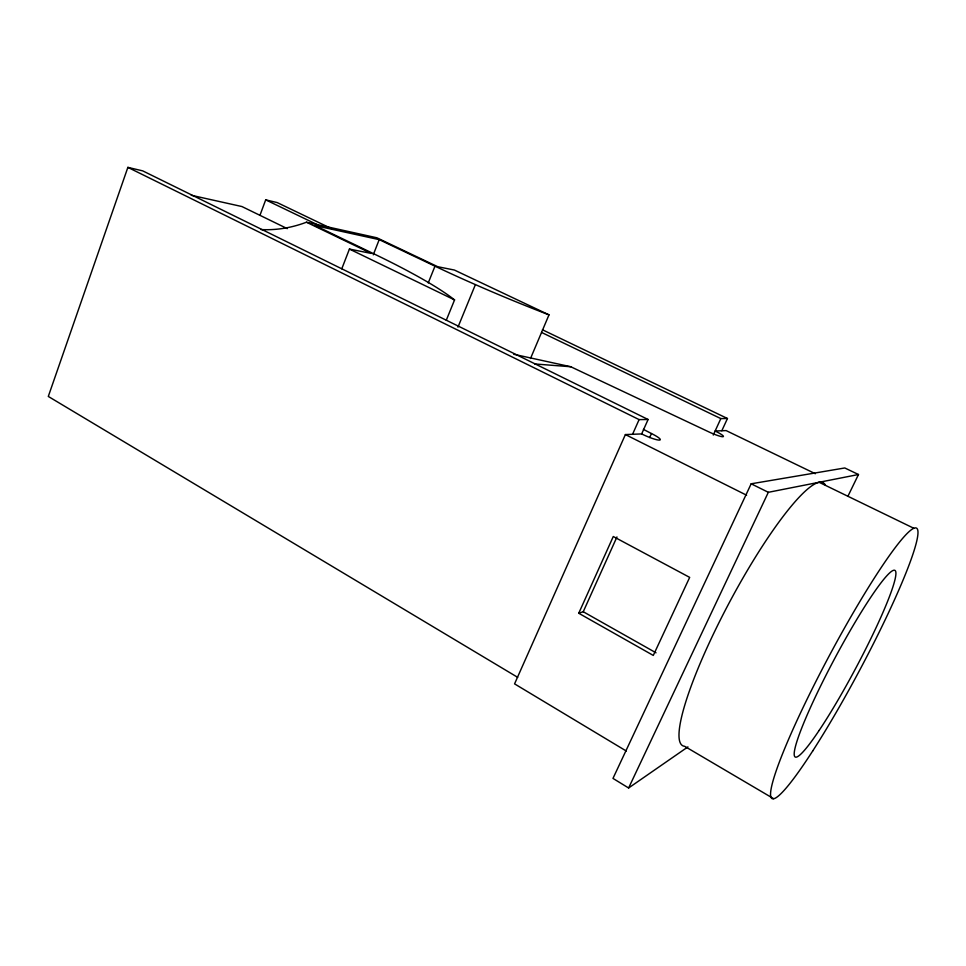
<?xml version="1.0" encoding="UTF-8"?>
<svg xmlns="http://www.w3.org/2000/svg" width="966" height="966" viewBox="0 0 966 966"><rect width="100%" height="100%" fill="white"/><g stroke="black" fill="none" stroke-linecap="round" stroke-linejoin="round"><path stroke-width="1.45" d="M626.294 751.029L514.564 683.868L625.388 434.567L641.653 433.927L648.101 419.498L142.714 170.873L127.874 167.372L48.3 396.446L517.679 677.347M259.999 215.213L265.686 199.865L277.17 202.57L331.58 228.664M341.783 268.802L349.426 249.071L371.282 253.43L306.451 222.216A157.204 126.775 -76.3 0 1 261.001 229.558M373.262 254.831L379.203 239.64L434.978 266.169A160.066 14.888 22.7 0 0 471.179 282.748L480.778 286.962A160.066 14.888 22.7 0 0 548.99 314.856L530.503 358.507M428.24 282.929L434.978 266.169M446.292 320.217L454.563 299.919A225.851 27.869 21.4 0 0 415.199 274.996L407.749 270.951A225.851 27.869 21.4 0 0 374.325 254.046L315.278 225.633L379.203 239.64M457.981 327.112L475.405 284.608M632.573 434.277L639.106 419.606L648.101 419.498M649.647 437.562L651.458 433.541L643.428 429.387M578.743 613.253L613.277 536.516L689.676 577.39L653.294 655.431L578.743 613.253L583.247 611.732L616.96 536.927M713.282 435.05L720.829 418.592L727.458 418.507L721.819 430.751M847.979 496.138L858.484 474.511L844.779 467.967L751.162 483.797L612.975 778.403L628.612 787.99L687.925 746.899M628.612 787.99L768.332 492.31L858.484 474.511M534.717 363.965L570.761 366.742L707.607 431.307A13.138 1.715 23.9 0 0 722.834 436.729A13.138 1.715 23.9 0 0 715.13 431.017L726.106 430.582L815.34 473.726M513.755 354.268L570.761 366.742M191.256 195.265L241.911 206.543L287.264 228.628M306.451 222.216L376.861 237.781L437.767 266.725L454.394 270.045L548.99 314.856M542.445 329.78L727.458 418.507M265.686 199.865L318.587 225.283M541.552 332.437L720.829 418.592M349.426 249.071L454.563 299.919M819.108 482.288L913.643 528.185M127.874 167.372L639.106 419.606M751.162 483.797L768.332 492.31M625.388 434.567L746.597 495.208M583.247 611.732L656.023 652.811M773.537 798.628L684.616 746.283A149.078 26.324 -61.9 0 1 731.371 598.751A149.078 26.324 -61.9 0 1 825.423 485.137M651.458 433.541A14.913 2.246 23.7 0 1 659.38 440.098A14.913 2.246 23.7 0 1 641.653 433.927M819.12 730.453A105.777 11.568 -61.9 0 0 895.917 573.526A105.777 11.568 -61.9 0 0 820.291 686.657A105.777 11.568 -61.9 0 0 819.12 730.453M812.744 750.908A153.256 16.796 -61.9 0 0 917.7 529.923A153.256 16.796 -61.9 0 0 802.505 708.718A153.256 16.796 -61.9 0 0 812.744 750.908"/></g></svg>
